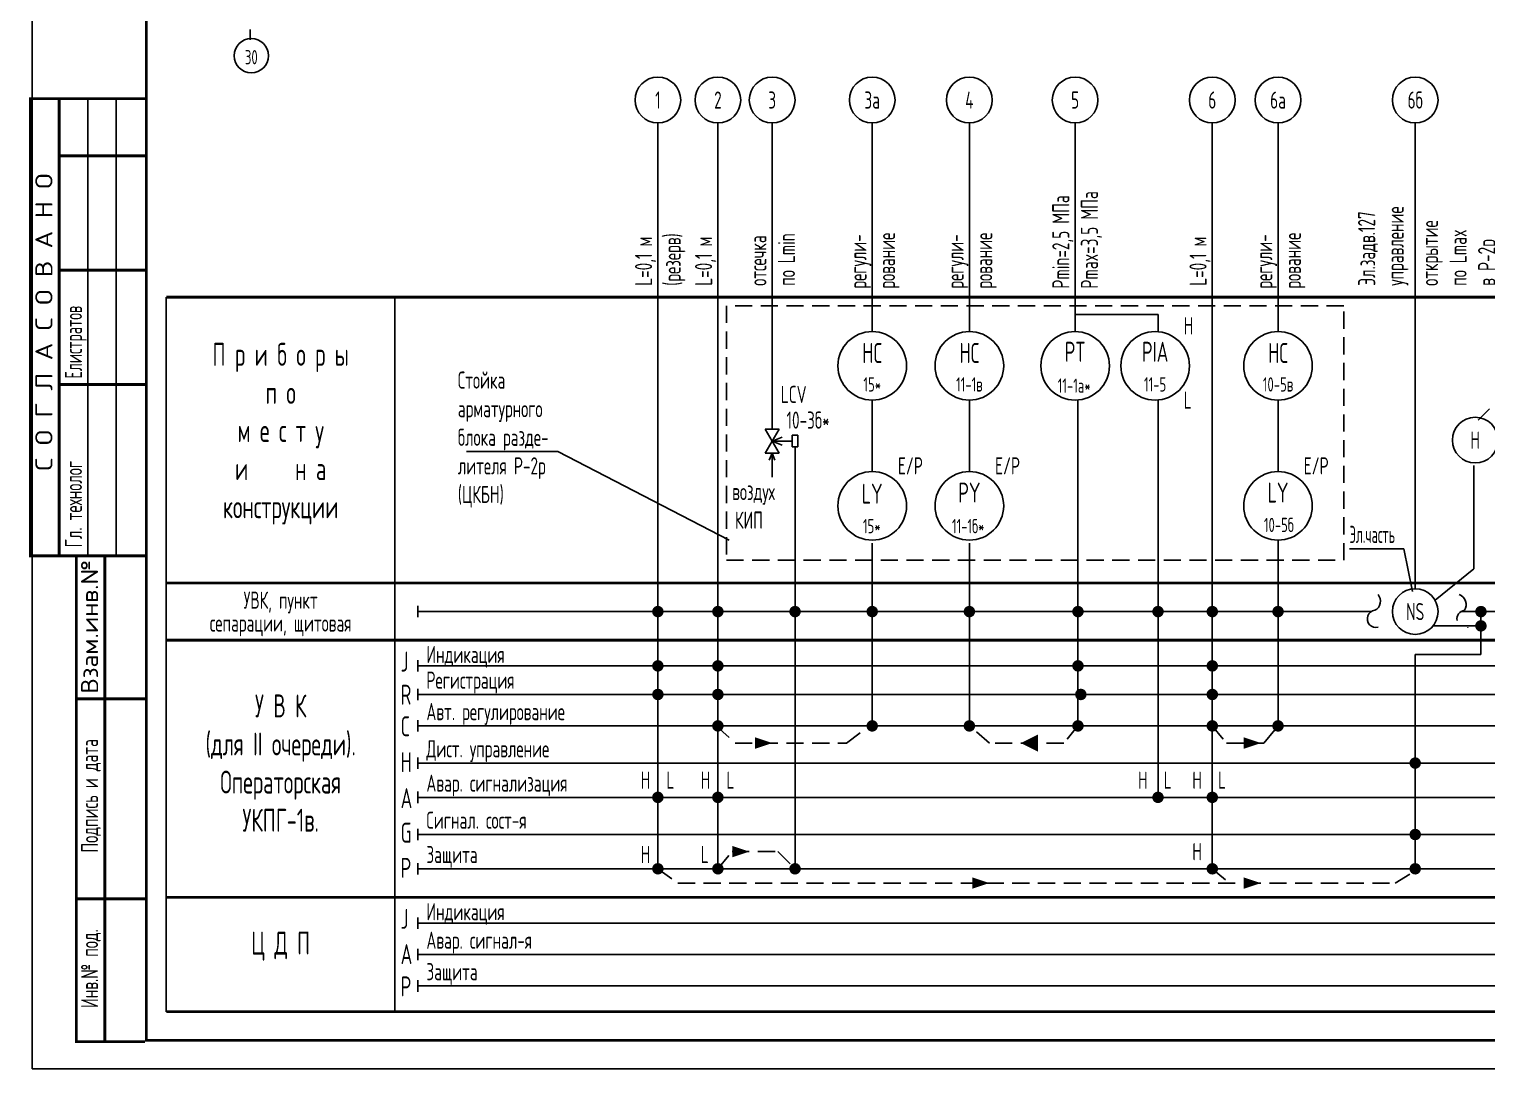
# Model space of a CAD drawing. Extents: x -1 to 1050, y 0 to 420.
# Drawn here: x -0.5 to 254.5, y 0 to 181.9 of the extents above; entities that cross this region are included whole.
import ezdxf
from ezdxf.enums import TextEntityAlignment as Align

# ---------------------------------------------------------------- set-up
doc = ezdxf.new("R2010")
doc.units = 0
doc.header["$LTSCALE"] = 12
doc.header["$MEASUREMENT"] = 0
doc.linetypes.add('HIDDEN', pattern=[0.375, 0.25, -0.125])
doc.layers.get('0').update_dxf_attribs({"linetype": 'CONTINUOUS'})
doc.layers.add('KIP', color=5, linetype='CONTINUOUS')
doc.styles.add('ESKD', font='eskd_u.shx', dxfattribs={"width": 0.8, "height": 3})

# ---------------------------------------------------------------- blocks, each defined once
blk = doc.blocks.new('A145')
for p, q in [((3.02, -0.01), (3.02, 3.49)), ((0.92, -1.25), (5.12, 1.2)), ((0.92, 1.2), (5.12, -1.25)), ((0.92, 1.2), (0.92, -1.25)), ((3.02, -0.01), (2.32, 1.74)), ((3.02, -0.01), (3.72, 1.74)), ((5.12, 1.2), (5.12, -1.25))]:
    blk.add_line(p, q)

msp = doc.modelspace()

# ---------------------------------------------------------------- linework, layer by layer
at = {"linetype": 'Continuous'}
for p, q in [((0, 0), (0, 420)), ((1050.5, 0), (0, 0))]:
    msp.add_line(p, q, dxfattribs=at)
for p, q in [((9.75, 89.75), (9.75, 169.75)), ((14.75, 169.75), (14.75, 89.75))]:
    msp.add_line(p, q)
at = {"linetype": 'Continuous', "const_width": 0.5}
msp.add_lwpolyline([(20, 5), (20, 415), (1045.5, 415), (1045.5, 5)], close=True, dxfattribs=at)
at = {"const_width": 0.5}
for points in [[(4.75, 89.75), (-0.25, 89.75), (-0.25, 169.75), (4.75, 169.75)], [(7.75, 89.75), (4.75, 89.75), (4.75, 169.75), (19.75, 169.75)], [(19.75, 159.75), (4.75, 159.75)], [(4.75, 139.75), (19.75, 139.75)], [(19.75, 119.75), (4.75, 119.75)], [(19.75, 4.75), (7.75, 4.75), (7.75, 89.75), (19.75, 89.75)], [(12.75, 4.75), (12.75, 89.75)], [(19.75, 64.75), (7.75, 64.75)], [(7.75, 29.75), (19.75, 29.75)]]:
    msp.add_lwpolyline(points, dxfattribs=at)
at = {"layer": 'KIP', "linetype": 'Continuous'}
for p, q in [((38.19, 181.86), (38.19, 180.05)), ((109.5, 165.5), (109.5, 35)), ((120, 165.5), (120, 35)), ((129.48, 111.92), (129.48, 165.5)), ((147, 165.5), (147, 129)), ((164, 165.5), (164, 129)), ((182.5, 165.5), (182.5, 129)), ((206.5, 165.5), (206.5, 35)), ((218, 165.5), (218, 129)), ((242, 165.5), (242, 84)), ((23.5, 10), (23.5, 135)), ((63.5, 135), (63.5, 10)), ((197, 132), (182.5, 132)), ((197, 129), (197, 132)), ((147, 117), (147, 104.5)), ((164, 117), (164, 104.5)), ((183, 117), (183, 60)), ((197, 117), (197, 47.5)), ((218, 117), (218, 104.5)), ((255, 115.5), (253, 113.5)), ((133, 110.84), (133, 108.84)), ((134, 110.84), (133, 110.84)), ((134, 108.84), (134, 110.84)), ((76, 108), (92, 108)), ((92, 108), (122, 92.5)), ((128.98, 106.51), (129.48, 107.72)), ((129.5, 103.5), (129.48, 107.72)), ((129.48, 107.72), (129.99, 106.5)), ((133, 108.84), (134, 108.84)), ((133.5, 108.84), (133.5, 35)), ((252.28, 105.59), (252.28, 87.5)), ((147, 92), (147, 60)), ((164, 92), (164, 60)), ((218, 92.5), (218, 60)), ((230.5, 91), (240, 91)), ((240, 91), (241.5, 83.5)), ((252.28, 87.5), (245.5, 82)), ((67.5, 79), (67.5, 81)), ((67.5, 80), (234.32, 80)), ((250, 80), (592.5, 80)), ((253.5, 80), (253.5, 72.5)), ((245, 77.5), (253.5, 77.5)), ((67.5, 69.5), (67.5, 71.5)), ((253.5, 72.5), (242, 72.5)), ((242, 72.5), (242, 35)), ((67.5, 70.5), (809.95, 70.5)), ((67.5, 64.5), (67.5, 66.5)), ((67.5, 65.5), (809.95, 65.5)), ((67.5, 59), (67.5, 61)), ((67.5, 60), (809.95, 60)), ((67.5, 52.5), (67.5, 54.5)), ((67.5, 53.5), (809.95, 53.5)), ((67.5, 46.5), (67.5, 48.5)), ((67.5, 47.5), (809.95, 47.5)), ((67.5, 40), (67.5, 42)), ((67.5, 41), (809.95, 41)), ((67.5, 34), (67.5, 36)), ((67.5, 35), (809.95, 35)), ((67.5, 24.5), (67.5, 26.5)), ((67.5, 25.5), (809.95, 25.5)), ((67.5, 19), (67.5, 21)), ((67.5, 20), (809.95, 20)), ((67.5, 13.5), (67.5, 15.5)), ((67.5, 14.5), (809.95, 14.5))]:
    msp.add_line(p, q, dxfattribs=at)
at = {"layer": 'KIP', "linetype": 'HIDDEN'}
for p, q in [((229.5, 133.5), (121.5, 133.5)), ((121.5, 133.5), (121.5, 89)), ((229.5, 89), (229.5, 133.5)), ((121.5, 89), (229.5, 89)), ((119.73, 59.98), (123, 57)), ((142.5, 57), (146.5, 60)), ((167.5, 57), (164, 60)), ((183, 60), (180.5, 57)), ((206.5, 60), (209, 57)), ((215.5, 57), (218, 60)), ((123, 57), (142.5, 57)), ((180.5, 57), (167.5, 57)), ((209, 57), (215.5, 57)), ((120, 35), (122.5, 38)), ((122.5, 38), (130.5, 38)), ((130.5, 38), (133.5, 35)), ((109.5, 35), (113, 32.5)), ((206.5, 35), (209.5, 32.5)), ((238.5, 32.5), (242.5, 35)), ((113, 32.5), (238.5, 32.5))]:
    msp.add_line(p, q, dxfattribs=at)
at = {"layer": 'KIP', "linetype": 'Continuous', "const_width": 0.5}
for points in [[(23.5, 135), (815.45, 135)], [(23.5, 85), (815.45, 85)], [(23.5, 75), (815.45, 75)], [(23.5, 30), (815.45, 30)], [(23.5, 10), (815.45, 10)]]:
    msp.add_lwpolyline(points, dxfattribs=at)
at = {"layer": 'KIP', "linetype": 'Continuous', "const_width": 1}
for points in [[(109, 80, 1), (110, 80, 1)], [(119.5, 80, 1), (120.5, 80, 1)], [(133, 80, 1), (134, 80, 1)], [(146.5, 80, 1), (147.5, 80, 1)], [(163.5, 80, 1), (164.5, 80, 1)], [(182.5, 80, 1), (183.5, 80, 1)], [(196.5, 80, 1), (197.5, 80, 1)], [(206, 80, 1), (207, 80, 1)], [(217.5, 80, 1), (218.5, 80, 1)], [(253, 80, 1), (254, 80, 1)], [(253, 77.5, 1), (254, 77.5, 1)], [(109, 70.5, 1), (110, 70.5, 1)], [(119.5, 70.5, 1), (120.5, 70.5, 1)], [(182.5, 70.5, 1), (183.5, 70.5, 1)], [(206, 70.5, 1), (207, 70.5, 1)], [(109, 65.5, 1), (110, 65.5, 1)], [(119.5, 65.5, 1), (120.5, 65.5, 1)], [(183, 65.5, 1), (184, 65.5, 1)], [(206, 65.5, 1), (207, 65.5, 1)], [(119.5, 60, 1), (120.5, 60, 1)], [(146.5, 60, 1), (147.5, 60, 1)], [(163.5, 60, 1), (164.5, 60, 1)], [(182.5, 60, 1), (183.5, 60, 1)], [(206, 60, 1), (207, 60, 1)], [(217.5, 60, 1), (218.5, 60, 1)], [(241.5, 53.5, 1), (242.5, 53.5, 1)], [(109, 47.5, 1), (110, 47.5, 1)], [(119.5, 47.5, 1), (120.5, 47.5, 1)], [(196.5, 47.5, 1), (197.5, 47.5, 1)], [(206, 47.5, 1), (207, 47.5, 1)], [(241.5, 41, 1), (242.5, 41, 1)], [(109, 35, 1), (110, 35, 1)], [(119.5, 35, 1), (120.5, 35, 1)], [(133, 35, 1), (134, 35, 1)], [(206, 35, 1), (207, 35, 1)], [(241.5, 35, 1), (242.5, 35, 1)]]:
    msp.add_lwpolyline(points, format="xyb", close=True, dxfattribs=at)
at = {"layer": 'KIP', "linetype": 'HIDDEN'}
for points in [[(126.5, 57, 2, 0, 0), (129.5, 57, 0, 0, 0)], [(176, 57, 3, 0, 0), (173, 57, 0, 0, 0)], [(212, 57, 2, 0, 0), (215, 57, 0, 0, 0)], [(122.5, 38, 2, 0, 0), (125.5, 38, 0, 0, 0)], [(164.5, 32.5, 2, 0, 0), (167.5, 32.5, 0, 0, 0)], [(212, 32.5, 2, 0, 0), (215, 32.5, 0, 0, 0)]]:
    msp.add_lwpolyline(points, format="xyseb", dxfattribs=at)
at = {"layer": 'KIP', "linetype": 'Continuous'}
for centre, radius in [((38.37, 177.25), 3), ((109.5, 169.5), 4), ((120, 169.5), 4), ((129.5, 169.5), 4), ((147, 169.5), 4), ((164, 169.5), 4), ((182.5, 169.5), 4), ((206.5, 169.5), 4), ((218, 169.5), 4), ((242, 169.5), 4), ((147, 123), 6), ((164, 123), 6), ((182.5, 123), 6), ((196.5, 123), 6), ((218, 123), 6), ((252.5, 110), 4), ((147, 98.5), 6), ((164, 98.5), 6), ((218, 98.5), 6), ((242, 80), 4)]:
    msp.add_circle(centre, radius, dxfattribs=at)
for centre, radius, start, end in [((234.12, 81.84), 1.8, 296.6242, 40.224), ((249, 81.23), 1.9, 328.2042, 68.8834), ((235.14, 78.72), 1.52, 97.74, 284.8768), ((250.82, 78.72), 1.52, 97.74, 189.3937), ((250.82, 78.72), 1.52, 284.0535, 284.8768)]:
    msp.add_arc(centre, radius, start, end, dxfattribs=at)

# ---------------------------------------------------------------- block references
at = {"layer": 'KIP', "linetype": 'Continuous', "rotation": 270}
msp.add_blockref('A145', (129.5, 112.84), dxfattribs=at)

# ---------------------------------------------------------------- texts
at = {"style": 'ESKD'}
for s, width, p, p2 in [('С О Г Л А С О В А Н О', 1.287562, (3.58, 104.65), (3.58, 156.65)), ('Взам.инв.№', 1.110668, (11.57, 65.65), (11.57, 89.05))]:
    msp.add_text(s, height=3, rotation=90, dxfattribs=dict(at, width=width)).set_placement(p, p2, align=Align.FIT)
at = {"color": 7, "linetype": 'Continuous', "style": 'ESKD'}
for s, width, p in [('Елистратов', 0.75, (8.75, 120.75)), ('Гл. технолог', 0.8, (8.75, 91.25))]:
    msp.add_text(s, height=3, rotation=90, dxfattribs=dict(at, width=width)).set_placement(p)
at = {"style": 'ESKD', "width": 0.8}
for s, p in [('Подпись и дата', (11.57, 47.76)), ('Инв.№ под.', (11.57, 17.55))]:
    msp.add_text(s, height=3, rotation=90, dxfattribs=at).set_placement(p, align=Align.CENTER)
at = {"layer": 'KIP', "linetype": 'Continuous', "style": 'ESKD', "width": 0.8}
for s, height, p in [('30', 2.5, (38.37, 175.75)), ('1', 3, (109.5, 168)), ('2', 3, (120, 168)), ('3', 3, (129.5, 168)), ('3a', 3, (147, 168)), ('4', 3, (164, 168)), ('5', 3, (182.5, 168)), ('6', 3, (206.5, 168)), ('6a', 3, (218, 168)), ('6б', 3, (242, 168)), ('П р и б о р ы', 4, (43.5, 123)), ('НС', 3.5, (147, 123.5)), ('НС', 3.5, (164, 123.5)), ('PT', 3.5, (182.5, 123.71)), ('PIA', 3.5, (196.5, 123.71)), ('НС', 3.5, (218, 123.5)), ('15*', 2.5, (147, 118.5)), ('11-1в', 2.5, (164, 118.5)), ('11-1а*', 2.5, (182.33, 118.29)), ('11-5', 2.5, (196.49, 118.5)), ('10-5в', 2.5, (218, 118.5)), ('п о', 4, (43.5, 116.33)), ('м е с т у', 4, (43.5, 109.67)), ('Н', 3, (252.5, 108.5)), ('и     н а', 4, (43.5, 103)), ('LY', 3.5, (147, 98.88)), ('PY', 3.5, (164, 99.08)), ('LY', 3.5, (218, 99.08)), ('конструкции', 4, (43.5, 96.33)), ('15*', 2.5, (146.92, 93.7)), ('11-1б*', 2.5, (163.79, 93.7)), ('10-5б', 2.5, (218.15, 93.91)), ('УВК, пункт', 3, (43.5, 80.5)), ('NS', 3, (242, 78.5)), ('сепарации, щитовая', 3, (43.5, 76.5)), ('У В К', 4, (43.5, 61.5)), ('(для II очереди).', 4, (43.5, 54.83)), ('Операторская', 4, (43.5, 48.17)), ('УКПГ-1в.', 4, (43.5, 41.5)), ('Ц Д П', 4, (43.5, 20))]:
    msp.add_text(s, height=height, dxfattribs=at).set_placement(p, align=Align.CENTER)
for s, p in [('Pmax=3,5 МПа', (186.5, 136.5)), ('Pmin=2,5 МПа', (181.5, 136.5)), ('управление', (240, 137)), ('Эл.задв.127', (235, 137)), ('открытие', (246, 137)), ('L=0,1 м', (108.5, 137)), ('(резерв)', (113.5, 137)), ('L=0,1 м', (119, 137)), ('отсечка', (128.5, 137)), ('по Lmin', (133.5, 137)), ('регули-', (146, 136.5)), ('рование', (151, 136.5)), ('регули-', (163, 136.5)), ('рование', (168, 136.5)), ('L=0,1 м', (205.5, 137)), ('регули-', (217, 136.5)), ('рование', (222, 136.5)), ('по Lmax', (251, 137)), ('в Р-2р', (256, 137))]:
    msp.add_text(s, height=3, rotation=90, dxfattribs=at).set_placement(p)
at = {"layer": 'KIP', "linetype": 'Continuous', "style": 'ESKD'}
for s, height, width, p in [('H', 3, 0.8, (201.5, 128.5)), ('LCV', 3, 0.8, (131, 116.5)), ('L', 3, 0.8, (201.5, 115.5)), ('10-3б*', 3, 0.8, (132, 112)), ('E/P', 3, 0.8, (151.5, 104)), ('E/P', 3, 0.8, (168.5, 104)), ('E/P', 3, 0.8, (222.5, 104)), ('воздух', 3, 0.8, (122.5, 99.5)), ('КИП', 3, 0.8, (123, 94.5)), ('Эл.часть', 3, 0.65, (230.5, 92)), ('Индикация', 3, 0.8, (69, 71)), ('J', 3.5, 0.8, (64.5, 69.5)), ('Регистрация', 3, 0.8, (69, 66.5)), ('R', 3.5, 0.8, (64.5, 63.71)), ('Авт. регулирование', 3, 0.8, (69, 61)), ('C', 3.5, 0.8, (64.5, 58.19)), ('Дист. управление', 3, 0.8, (69, 54.5)), ('H', 3.5, 0.8, (64.5, 51.91)), ('Авар. сигнализация', 3, 0.8, (69, 48.5)), ('H', 3, 0.8, (106.5, 49)), ('L', 3, 0.8, (111, 49)), ('H', 3, 0.8, (117, 49)), ('L', 3, 0.8, (121.5, 49)), ('H', 3, 0.8, (193.5, 49)), ('L', 3, 0.8, (198, 49)), ('H', 3, 0.8, (203, 49)), ('L', 3, 0.8, (207.5, 49)), ('A', 3.5, 0.8, (64.5, 45.62)), ('Сигнал. сост-я', 3, 0.8, (69, 42)), ('G', 3.5, 0.8, (64.5, 39.57)), ('Защита', 3, 0.8, (69, 36)), ('H', 3, 0.8, (106.5, 36)), ('L', 3, 0.8, (117, 36)), ('H', 3, 0.8, (203, 36.5)), ('P', 3.5, 0.8, (64.5, 33.41)), ('Индикация', 3, 0.8, (69, 26)), ('J', 3.5, 0.8, (64.5, 24.5)), ('Авар. сигнал-я', 3, 0.8, (69, 21)), ('A', 3.5, 0.8, (64.5, 18.33)), ('Защита', 3, 0.8, (69, 15.5)), ('P', 3.5, 0.8, (64.5, 12.67))]:
    msp.add_text(s, height=height, dxfattribs=dict(at, width=width)).set_placement(p)
at = {"layer": 'KIP', "linetype": 'HIDDEN', "style": 'ESKD', "width": 0.8}
for s, p in [('Стойка', (74.5, 119)), ('арматурного', (74.5, 114)), ('блока разде-', (74.5, 109)), ('лителя Р-2р', (74.5, 104)), ('(ЦКБН)', (74.5, 99))]:
    msp.add_text(s, height=3, dxfattribs=at).set_placement(p)

doc.saveas('drawing.dxf')
